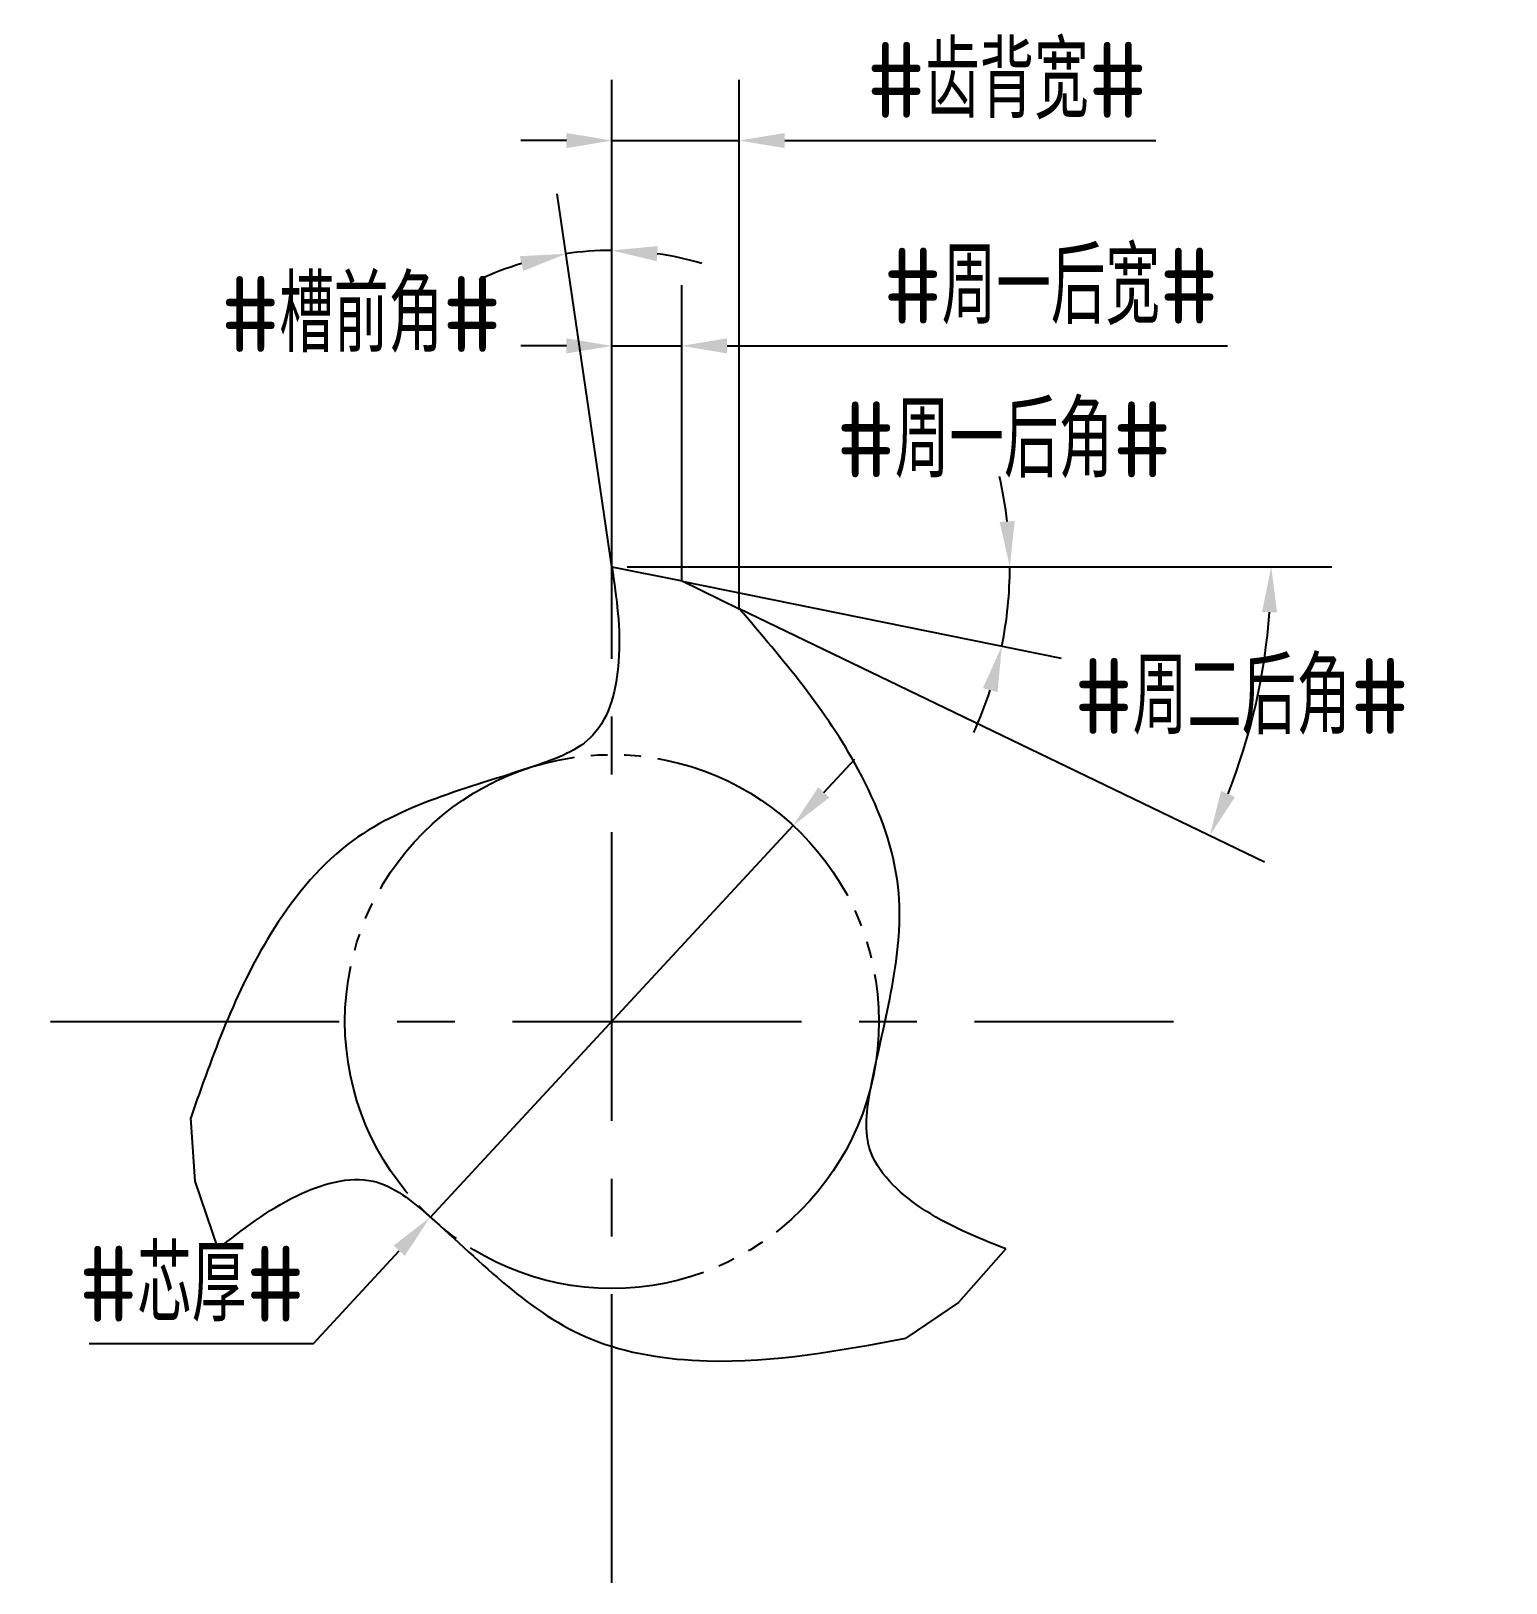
# Model space of a CAD drawing. Header units: millimetres. Extents: x 165.8 to 214.5, y 67.4 to 118.6.
import ezdxf

# ---------------------------------------------------------------- set-up
doc = ezdxf.new("R2010")
doc.units = ezdxf.units.MM
for name, pattern in [('ACAD_ISO04W100', [30, 24, -3, 0, -3]), ('CENTER', [50.8, 31.75, -6.35, 6.35, -6.35]), ('JIS_09_08', [10.75, 8, -0.55, 0.55, -0.55, 0.55, -0.55])]:
    doc.linetypes.add(name, pattern=pattern)
for name, color, linetype in [('中心线', 2, 'ACAD_ISO04W100'), ('标注', 7, 'Continuous'), ('虚线轮廓', 1, 'Continuous'), ('轮廓', 4, 'Continuous')]:
    doc.layers.add(name, color=color, linetype=linetype)
doc.styles.add('CFST0', font='gbenor.shx', dxfattribs={"bigfont": 'gbcbig.shx'})
doc.dimstyles.new('TYToolDesignC1-1', dxfattribs={"dimtxt": 2.5, "dimasz": 1.5, "dimexe": 2, "dimexo": 0, "dimtad": 1, "dimtoh": 1, "dimdec": 3, "dimdsep": 46, "dimtxsty": 'CFST0', "dimcen": 2.502, "dimclrd": 3, "dimclre": 3, "dimclrt": 3, "dimazin": 2, "dimtfac": 1, "dimtdec": 3, "dimtmove": 0, "dimatfit": 3, "dimfxl": 1, "dimarcsym": 0})

# ---------------------------------------------------------------- blocks, each defined once
blk = doc.blocks.new('*D6')
at = {"layer": 'Defpoints', "color": 0, "transparency": 16777216}
for p in [(190.968, 92.398), (179.002, 79.482)]:
    blk.add_point(p, dxfattribs=at)
at = {"layer": '标注', "color": 3, "lineweight": -2, "transparency": 16777216}
for p, q in [((191.987, 93.498), (193.007, 94.599)), ((190.968, 92.398), (179.002, 79.482)), ((175.152, 75.326), (177.983, 78.382)), ((167.762, 75.326), (175.152, 75.326))]:
    blk.add_line(p, q, dxfattribs=at)
at = {"layer": '标注', "color": 3, "transparency": 16777216}
for points in [[(191.804, 93.668), (192.171, 93.329), (190.968, 92.398)], [(177.799, 78.551), (178.166, 78.212), (179.002, 79.482)]]:
    blk.add_solid(points, dxfattribs=at)
at = {"layer": '标注', "color": 3, "transparency": 16777216, "insert": (171.145, 77.284), "char_height": 2.5, "attachment_point": 5, "style": 'CFST0'}
blk.add_mtext('#芯厚#', dxfattribs=at)
blk = doc.blocks.new('*D1')
at = {"layer": 'Defpoints', "color": 0, "transparency": 16777216}
for p in [(184.493, 111.364), (185, 100.94), (185, 100.94), (185, 100), (185.26, 99.17)]:
    blk.add_point(p, dxfattribs=at)
at = {"layer": '标注', "color": 3, "lineweight": -2, "transparency": 16777216}
for q in [(183.193, 113.244), (185, 113.376)]:
    blk.add_line((185, 100.94), q, dxfattribs=at)
for start, end in [(90, 98.3566), (73.5152, 81.7576), (106.599, 114.8414)]:
    blk.add_arc((185, 100.94), 10.436, start, end, dxfattribs=at)
at = {"layer": '标注', "color": 3, "transparency": 16777216}
for points in [[(181.965, 111.185), (182.073, 110.697), (183.483, 111.265)], [(186.478, 111.019), (186.514, 111.518), (185, 111.376)]]:
    blk.add_solid(points, dxfattribs=at)
at = {"layer": '标注', "color": 3, "transparency": 16777216, "insert": (176.728, 109.26), "char_height": 2.5, "attachment_point": 5, "style": 'CFST0'}
blk.add_mtext('#槽前角#', dxfattribs=at)
blk = doc.blocks.new('*D4')
at = {"layer": 'Defpoints', "color": 0, "transparency": 16777216}
for p in [(185, 100.94), (185, 100.94), (185.5, 100.94), (187.31, 100.47), (198.005, 99.189)]:
    blk.add_point(p, dxfattribs=at)
at = {"layer": '标注', "color": 3, "lineweight": -2, "transparency": 16777216}
for p, q in [((185.5, 100.94), (200.123, 100.94)), ((187.31, 100.47), (199.819, 97.925))]:
    blk.add_line(p, q, dxfattribs=at)
for start, end in [(6.5529, 13.1057), (348.4994, 0), (335.3937, 341.9465)]:
    blk.add_arc((185, 100.94), 13.123, start, end, dxfattribs=at)
at = {"layer": '标注', "color": 3, "transparency": 16777216}
for points in [[(198.286, 102.452), (197.787, 102.423), (198.123, 100.94)], [(197.235, 96.937), (197.718, 96.809), (197.859, 98.324)]]:
    blk.add_solid(points, dxfattribs=at)
at = {"layer": '标注', "color": 3, "transparency": 16777216, "insert": (197.93, 105.124), "char_height": 2.5, "attachment_point": 5, "style": 'CFST0'}
blk.add_mtext('#周一后角#', dxfattribs=at)
blk = doc.blocks.new('*D5')
at = {"layer": 'Defpoints', "color": 0, "transparency": 16777216}
for p in [(186.34, 100.94), (186.34, 100.94), (187, 100.94), (189.2, 99.56), (206.516, 97.894)]:
    blk.add_point(p, dxfattribs=at)
at = {"layer": '标注', "color": 3, "lineweight": -2, "transparency": 16777216}
for p, q in [((187, 100.94), (208.745, 100.94)), ((189.2, 99.56), (206.518, 91.204))]:
    blk.add_line(p, q, dxfattribs=at)
blk.add_arc((186.34, 100.94), 20.405, 338.4548, 355.7871, dxfattribs=at)
at = {"layer": '标注', "color": 3, "transparency": 16777216}
for points in [[(206.44, 99.45), (206.939, 99.432), (206.745, 100.94)], [(205.548, 93.346), (205.09, 93.547), (204.717, 92.073)]]:
    blk.add_solid(points, dxfattribs=at)
at = {"layer": '标注', "color": 3, "transparency": 16777216, "insert": (205.772, 96.66), "char_height": 2.5, "attachment_point": 5, "style": 'CFST0'}
blk.add_mtext('#周二后角#', dxfattribs=at)
blk = doc.blocks.new('*D3')
at = {"layer": 'Defpoints', "color": 0, "transparency": 16777216}
for p in [(187.3, 108.226), (185, 100.94), (187.3, 100.47)]:
    blk.add_point(p, dxfattribs=at)
at = {"layer": '标注', "color": 3, "lineweight": -2, "transparency": 16777216}
for p, q in [((185, 100.94), (185, 110.226)), ((187.3, 100.47), (187.3, 110.226)), ((183.5, 108.226), (182, 108.226)), ((185, 108.226), (187.3, 108.226)), ((188.8, 108.226), (205.304, 108.226))]:
    blk.add_line(p, q, dxfattribs=at)
at = {"layer": '标注', "color": 3, "transparency": 16777216}
for points in [[(183.5, 108.476), (183.5, 107.976), (185, 108.226)], [(188.8, 108.476), (188.8, 107.976), (187.3, 108.226)]]:
    blk.add_solid(points, dxfattribs=at)
at = {"layer": '标注', "color": 3, "transparency": 16777216, "insert": (199.476, 110.183), "char_height": 2.5, "attachment_point": 5, "style": 'CFST0'}
blk.add_mtext('#周一后宽#', dxfattribs=at)
blk = doc.blocks.new('*D2')
at = {"layer": 'Defpoints', "color": 0, "transparency": 16777216}
for p in [(189.2, 115), (185, 100.94), (189.2, 99.56)]:
    blk.add_point(p, dxfattribs=at)
at = {"layer": '标注', "color": 3, "lineweight": -2, "transparency": 16777216}
for p, q in [((185, 100.94), (185, 117)), ((189.2, 99.56), (189.2, 117)), ((183.5, 115), (182, 115)), ((185, 115), (189.2, 115)), ((190.7, 115), (202.943, 115))]:
    blk.add_line(p, q, dxfattribs=at)
at = {"layer": '标注', "color": 3, "transparency": 16777216}
for points in [[(183.5, 115.25), (183.5, 114.75), (185, 115)], [(190.7, 115.25), (190.7, 114.75), (189.2, 115)]]:
    blk.add_solid(points, dxfattribs=at)
at = {"layer": '标注', "color": 3, "transparency": 16777216, "insert": (198.026, 116.972), "char_height": 2.5, "attachment_point": 5, "style": 'CFST0'}
blk.add_mtext('#齿背宽#', dxfattribs=at)

msp = doc.modelspace()

# ---------------------------------------------------------------- linework, layer by layer
at = {"layer": '中心线', "linetype": 'CENTER', "ltscale": 0.3}
for p, q in [((185, 67.422), (185, 104.458)), ((166.482, 85.94), (203.518, 85.94))]:
    msp.add_line(p, q, dxfattribs=at)
at = {"layer": '虚线轮廓', "color": 7, "linetype": 'JIS_09_08'}
msp.add_circle((185, 85.94), 8.8047, dxfattribs=at)
at = {"layer": '轮廓', "linetype": 'Continuous'}
for p, q in [((185, 100.94), (187.311, 100.4721)), ((187.311, 100.4721), (189.2, 99.5574)), ((171.2594, 80.6753), (171.107, 82.7686)), ((172.0096, 78.44), (171.2594, 80.6753)), ((197.9904, 78.44), (196.4297, 76.6726)), ((196.4297, 76.6726), (194.693, 75.494))]:
    msp.add_line(p, q, dxfattribs=at)
at = {"layer": '轮廓'}
for points in [[(185, 100.94), (185.22, 97.815), (184.3724, 95.3911), (182.4451, 94.3658), (176.2821, 91.777), (173.7393, 88.8191), (171.107, 82.7686)], [(197.9904, 78.44), (195.174, 79.8119), (193.4986, 81.758), (193.5744, 83.9397), (194.414, 90.5714), (193.1237, 94.2525), (189.2, 99.5574)], [(172.0096, 78.44), (174.6059, 80.1931), (177.1289, 80.671), (178.9804, 79.5145), (184.304, 75.4716), (188.137, 74.7484), (194.693, 75.494)]]:
    msp.add_spline(points, degree=3, dxfattribs=at)

# ---------------------------------------------------------------- dimensions: what is measured, and where the dimension line sits
at = {"layer": '标注'}
for base, p2, text, picture, middle in [((189.2, 115), (189.2, 99.56), '#齿背宽#', '*D2', (198.0256, 115)), ((187.3, 108.2256), (187.3, 100.47), '#周一后宽#', '*D3', (199.4765, 108.2256))]:
    dim = msp.add_linear_dim(base=base, p1=(185, 100.94), p2=p2, text=text, dimstyle='TYToolDesignC1-1', dxfattribs=at)
    dim.commit()
    dim.dimension.update_dxf_attribs({"geometry": picture, "text_midpoint": middle, "dimtype": 160})
for base, line1, line2, text, picture, middle in [((184.4928, 111.3637), ((185, 100.94), (185, 100)), ((185, 100.94), (185.26, 99.17)), '#槽前角#', '*D1', (176.7279, 107.3026)), ((198.0053, 99.1892), ((185, 100.94), (187.31, 100.47)), ((185, 100.94), (185.5, 100.94)), '#周一后角#', '*D4', (197.93, 103.18)), ((206.516, 97.8937), ((186.34, 100.94), (189.2, 99.56)), ((186.34, 100.94), (187, 100.94)), '#周二后角#', '*D5', (205.7722, 94.7158))]:
    dim = msp.add_angular_dim_2l(base=base, line1=line1, line2=line2, text=text, dimstyle='TYToolDesignC1-1', dxfattribs=at)
    dim.commit()
    dim.dimension.update_dxf_attribs({"geometry": picture, "text_midpoint": middle, "dimtype": 162})
dim = msp.add_diameter_dim_2p(p1=(190.9678, 92.3981), p2=(179.0022, 79.4819), text='#芯厚#', dimstyle='TYToolDesignC1-1', dxfattribs=at)
dim.commit()
dim.dimension.update_dxf_attribs({"geometry": '*D6', "text_midpoint": (171.1446, 75.3259)})

doc.saveas('drawing.dxf')
